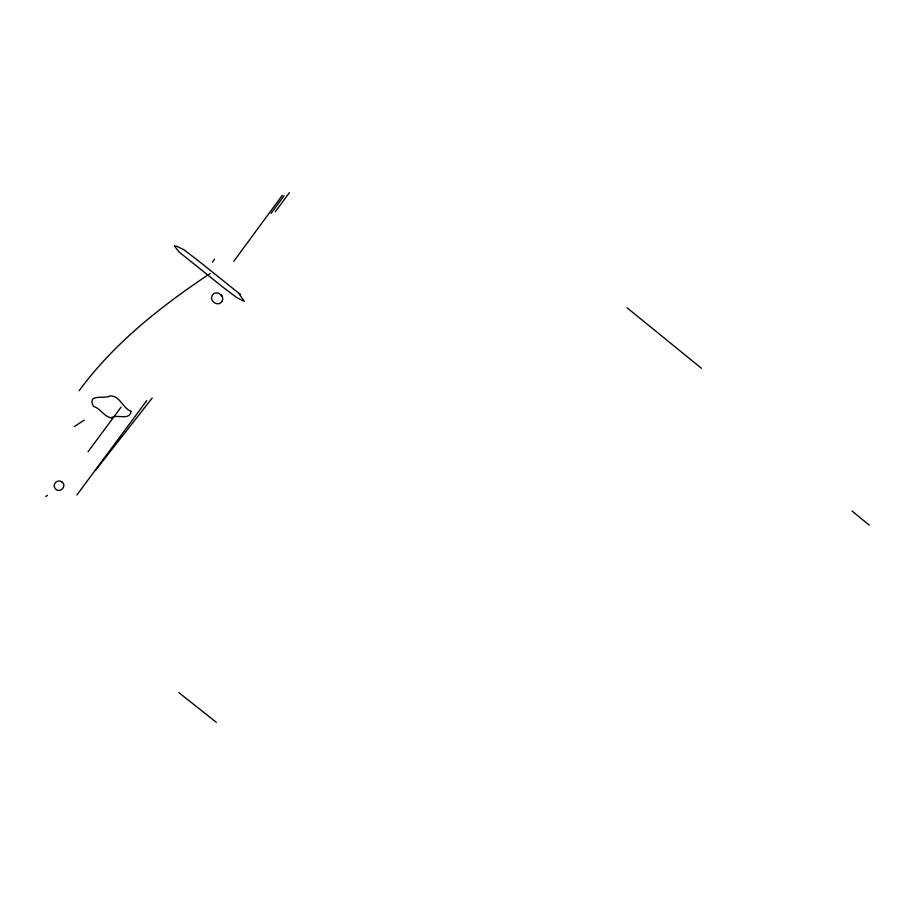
<?xml version="1.0" encoding="UTF-8"?>
<svg xmlns="http://www.w3.org/2000/svg" width="915" height="915" viewBox="0 0 915 915"><rect width="100%" height="100%" fill="white"/><g stroke="black" fill="none" stroke-linecap="round" stroke-linejoin="round"><path stroke-width="1.37" d="M222.116 301.184C225.467 295.145 214.865 289.117 211.994 295.9C209.329 301.79 219.074 307.188 222.139 301.138M61.98 481.999C58 478.511 51.663 484.287 55.175 488.45C59.258 494.317 67.847 485.888 61.808 481.885M212.486 262.022L214.556 259.185M233.76 261.313L282.358 195.25M271.103 213.378L284.05 195.799M275.346 211.697L289.357 192.688M88.057 451.736L121.055 407.175M76.883 495.004L146.755 400.621M79.182 390.682C114.089 343.011 161.326 306.045 210.13 273.505M95.492 470.333L152.199 398.025M45.75 496.582L47.397 495.324M74.458 426.482L84.237 420.122M178.848 692.609L216.329 722.312M627.13 307.863L701.473 368.31M852.037 511.028L869.25 525.141M221.156 294.962L221.659 295.602M221.945 296.071L222.288 296.803M174.41 246.021L179.157 252.06L222.391 286.727L236.425 297.398L244.351 301.412L239.284 294.092L240.554 294.584L201.117 262.994A2846.153 1639.268 8.9 0 0 184.006 249.784L176.709 246.238L174.41 246.021M131.017 411.258C129.953 420.671 117.646 414.346 111.927 417.343L111.676 418.075C104.035 416.748 100.581 408.49 93.364 406.329C87.005 393.05 104.23 399.5 109.811 395.966C120.128 395.406 122.404 408.09 131.017 411.258"/></g></svg>
